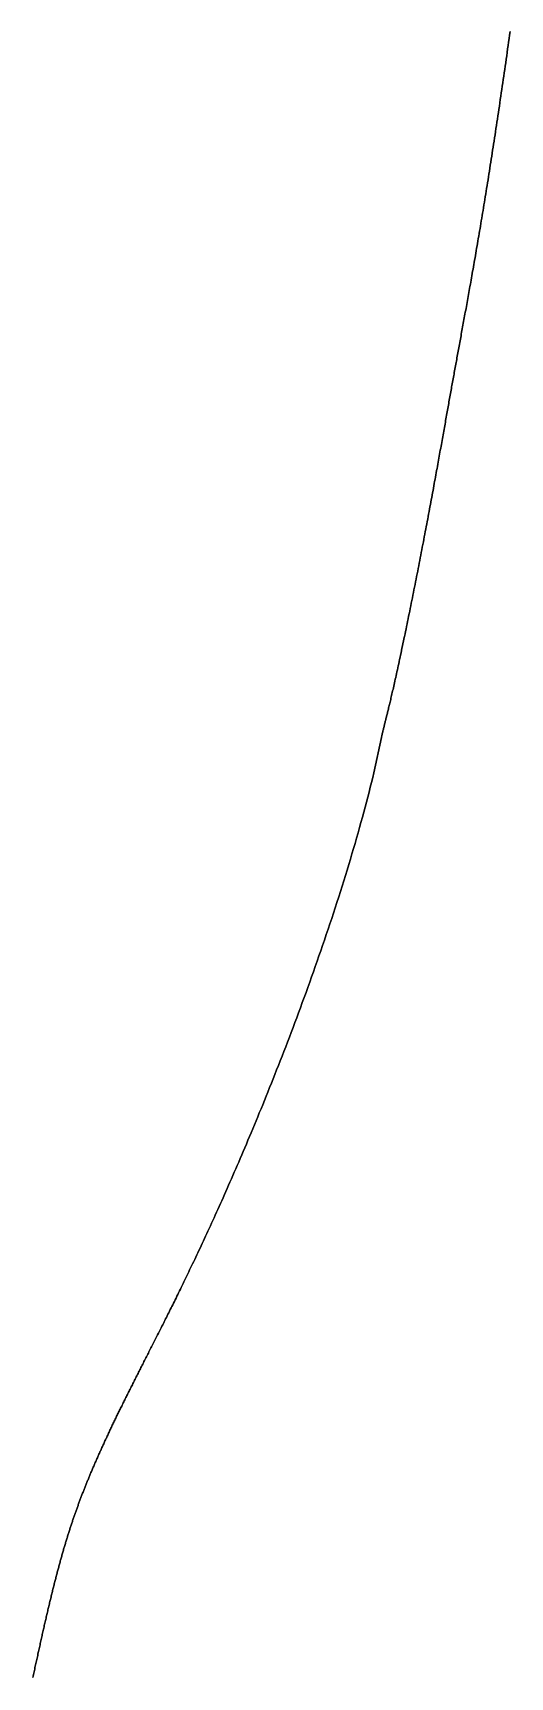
# Model space of a CAD drawing. Header units: inches. Extents: x 130170 to 284068, y 377793 to 804530.
# Drawn here: x 259789.5 to 259808.2, y 740143 to 740207.2 of the extents above; entities that cross this region are included whole.
import ezdxf

# ---------------------------------------------------------------- set-up
doc = ezdxf.new("R2010")
doc.units = ezdxf.units.IN
doc.header["$MEASUREMENT"] = 0
doc.layers.add('muni_il', color=7, linetype='Continuous')

msp = doc.modelspace()

# ---------------------------------------------------------------- linework, layer by layer
at = {"layer": 'muni_il'}
for points in [[(259789.517, 740142.944), (259789.529, 740142.999), (259789.541, 740143.054), (259789.552, 740143.109), (259789.564, 740143.164), (259789.576, 740143.219), (259789.588, 740143.273), (259789.599, 740143.328), (259789.611, 740143.382), (259789.623, 740143.436), (259789.635, 740143.489), (259789.646, 740143.543), (259789.658, 740143.597), (259789.67, 740143.65), (259789.681, 740143.703), (259789.693, 740143.756), (259789.704, 740143.809), (259789.716, 740143.861), (259789.727, 740143.914), (259789.739, 740143.966), (259789.75, 740144.018), (259789.762, 740144.07), (259789.773, 740144.122), (259789.785, 740144.173), (259789.796, 740144.225), (259789.807, 740144.276), (259789.819, 740144.327), (259789.83, 740144.378), (259789.841, 740144.428), (259789.853, 740144.479), (259789.864, 740144.529), (259789.875, 740144.579), (259789.886, 740144.629), (259789.897, 740144.679), (259789.909, 740144.729), (259789.92, 740144.778), (259789.931, 740144.827), (259789.942, 740144.876), (259789.953, 740144.925), (259789.964, 740144.974), (259789.975, 740145.022), (259789.987, 740145.07), (259789.998, 740145.119), (259790.009, 740145.167), (259790.02, 740145.214), (259790.031, 740145.262), (259790.042, 740145.309), (259790.053, 740145.356), (259790.063, 740145.404), (259790.074, 740145.45), (259790.085, 740145.497), (259790.096, 740145.544), (259790.107, 740145.59), (259790.118, 740145.636), (259790.129, 740145.682), (259790.14, 740145.728), (259790.151, 740145.773), (259790.161, 740145.819), (259790.172, 740145.864), (259790.183, 740145.909), (259790.194, 740145.954), (259790.204, 740145.998), (259790.215, 740146.043), (259790.226, 740146.087), (259790.237, 740146.131), (259790.247, 740146.175), (259790.258, 740146.219), (259790.269, 740146.263), (259790.28, 740146.306), (259790.29, 740146.35), (259790.301, 740146.393), (259790.312, 740146.436), (259790.322, 740146.479), (259790.333, 740146.521), (259790.344, 740146.564), (259790.354, 740146.606), (259790.365, 740146.648), (259790.376, 740146.69), (259790.386, 740146.732), (259790.397, 740146.774), (259790.408, 740146.815), (259790.418, 740146.856), (259790.429, 740146.898), (259790.44, 740146.939), (259790.45, 740146.979), (259790.461, 740147.02), (259790.472, 740147.061), (259790.482, 740147.101), (259790.493, 740147.141), (259790.504, 740147.182), (259790.515, 740147.222), (259790.525, 740147.261), (259790.536, 740147.301), (259790.547, 740147.341), (259790.557, 740147.38), (259790.568, 740147.419), (259790.579, 740147.458), (259790.59, 740147.498), (259790.6, 740147.536), (259790.611, 740147.575), (259790.622, 740147.614), (259790.633, 740147.652), (259790.644, 740147.691), (259790.654, 740147.729), (259790.665, 740147.767), (259790.676, 740147.805), (259790.687, 740147.843), (259790.698, 740147.881), (259790.709, 740147.918), (259790.72, 740147.956), (259790.731, 740147.993), (259790.741, 740148.031), (259790.753, 740148.068), (259790.764, 740148.105), (259790.775, 740148.142), (259790.786, 740148.179), (259790.797, 740148.216), (259790.808, 740148.253), (259790.819, 740148.289), (259790.83, 740148.326), (259790.841, 740148.362), (259790.853, 740148.399), (259790.864, 740148.435), (259790.875, 740148.471), (259790.886, 740148.507), (259790.898, 740148.544), (259790.909, 740148.579), (259790.92, 740148.615), (259790.932, 740148.651), (259790.943, 740148.687), (259790.955, 740148.723), (259790.966, 740148.758), (259790.978, 740148.794), (259790.99, 740148.829), (259791.001, 740148.865), (259791.013, 740148.9), (259791.025, 740148.936), (259791.036, 740148.971), (259791.048, 740149.006), (259791.06, 740149.041), (259791.072, 740149.077), (259791.084, 740149.112), (259791.096, 740149.147), (259791.108, 740149.182), (259791.12, 740149.217), (259791.132, 740149.252), (259791.144, 740149.287), (259791.156, 740149.321), (259791.168, 740149.356), (259791.181, 740149.391), (259791.193, 740149.426), (259791.205, 740149.461), (259791.218, 740149.496), (259791.23, 740149.53), (259791.243, 740149.565), (259791.255, 740149.6), (259791.268, 740149.634), (259791.281, 740149.669), (259791.293, 740149.704), (259791.306, 740149.738), (259791.319, 740149.773), (259791.332, 740149.808), (259791.345, 740149.842), (259791.358, 740149.877), (259791.371, 740149.912), (259791.384, 740149.946), (259791.397, 740149.981), (259791.41, 740150.015), (259791.423, 740150.05), (259791.437, 740150.085), (259791.45, 740150.12), (259791.463, 740150.154), (259791.477, 740150.189), (259791.49, 740150.224), (259791.504, 740150.258), (259791.518, 740150.293), (259791.531, 740150.328), (259791.545, 740150.363), (259791.559, 740150.398), (259791.573, 740150.432), (259791.587, 740150.467), (259791.601, 740150.502), (259791.615, 740150.537), (259791.629, 740150.572), (259791.644, 740150.607), (259791.658, 740150.642), (259791.672, 740150.677), (259791.687, 740150.712), (259791.701, 740150.747), (259791.716, 740150.782), (259791.73, 740150.818), (259791.745, 740150.853), (259791.76, 740150.888), (259791.775, 740150.923), (259791.789, 740150.959), (259791.804, 740150.994), (259791.819, 740151.029), (259791.834, 740151.065), (259791.849, 740151.101), (259791.865, 740151.136), (259791.88, 740151.172), (259791.895, 740151.207), (259791.911, 740151.243), (259791.926, 740151.279), (259791.942, 740151.315), (259791.958, 740151.351), (259791.973, 740151.387), (259791.989, 740151.423), (259792.005, 740151.459), (259792.021, 740151.495), (259792.037, 740151.531), (259792.053, 740151.567), (259792.069, 740151.603), (259792.085, 740151.64), (259792.101, 740151.676), (259792.118, 740151.713), (259792.134, 740151.749), (259792.151, 740151.786), (259792.167, 740151.823), (259792.184, 740151.859), (259792.2, 740151.896), (259792.217, 740151.933), (259792.234, 740151.97), (259792.251, 740152.007), (259792.268, 740152.044), (259792.285, 740152.081), (259792.302, 740152.119), (259792.319, 740152.156), (259792.336, 740152.193), (259792.354, 740152.231), (259792.371, 740152.268), (259792.389, 740152.306), (259792.406, 740152.344), (259792.424, 740152.381), (259792.441, 740152.419), (259792.459, 740152.457), (259792.477, 740152.495), (259792.495, 740152.533), (259792.513, 740152.571), (259792.531, 740152.61), (259792.549, 740152.648), (259792.567, 740152.686), (259792.586, 740152.725), (259792.604, 740152.763), (259792.623, 740152.802), (259792.641, 740152.841), (259792.66, 740152.88), (259792.679, 740152.919), (259792.697, 740152.958), (259792.716, 740152.997), (259792.735, 740153.036), (259792.754, 740153.075), (259792.773, 740153.115), (259792.792, 740153.154), (259792.811, 740153.194), (259792.831, 740153.234), (259792.85, 740153.273), (259792.87, 740153.313), (259792.889, 740153.353), (259792.909, 740153.394), (259792.928, 740153.434), (259792.948, 740153.474), (259792.968, 740153.514), (259792.988, 740153.555), (259793.008, 740153.596), (259793.028, 740153.636), (259793.048, 740153.677), (259793.069, 740153.718), (259793.089, 740153.759), (259793.109, 740153.801), (259793.13, 740153.842), (259793.15, 740153.883), (259793.171, 740153.925), (259793.192, 740153.967), (259793.213, 740154.009), (259793.234, 740154.051), (259793.255, 740154.093), (259793.276, 740154.135), (259793.297, 740154.177), (259793.319, 740154.22), (259793.34, 740154.263), (259793.361, 740154.305), (259793.383, 740154.348), (259793.405, 740154.391), (259793.427, 740154.435), (259793.449, 740154.478), (259793.471, 740154.522), (259793.493, 740154.566), (259793.515, 740154.61), (259793.537, 740154.654), (259793.559, 740154.698), (259793.582, 740154.742), (259793.605, 740154.787), (259793.627, 740154.832), (259793.65, 740154.877), (259793.673, 740154.922), (259793.696, 740154.968), (259793.719, 740155.013), (259793.742, 740155.059), (259793.766, 740155.105), (259793.789, 740155.151), (259793.813, 740155.198), (259793.837, 740155.245), (259793.861, 740155.292), (259793.885, 740155.339), (259793.909, 740155.386), (259793.933, 740155.434), (259793.958, 740155.482), (259793.982, 740155.53), (259794.007, 740155.579), (259794.032, 740155.628), (259794.056, 740155.677), (259794.082, 740155.726), (259794.107, 740155.776), (259794.132, 740155.826), (259794.158, 740155.876), (259794.184, 740155.927), (259794.209, 740155.978), (259794.236, 740156.029), (259794.262, 740156.081), (259794.288, 740156.132), (259794.315, 740156.185), (259794.341, 740156.238), (259794.368, 740156.291), (259794.395, 740156.344), (259794.423, 740156.398), (259794.45, 740156.453), (259794.478, 740156.507), (259794.506, 740156.563), (259794.534, 740156.618), (259794.562, 740156.675), (259794.591, 740156.731), (259794.619, 740156.788), (259794.648, 740156.846), (259794.678, 740156.904), (259794.707, 740156.963), (259794.737, 740157.022), (259794.766, 740157.081), (259794.797, 740157.142), (259794.827, 740157.203), (259794.858, 740157.264), (259794.889, 740157.326), (259794.92, 740157.389), (259794.951, 740157.452), (259794.983, 740157.516), (259795.015, 740157.581), (259795.047, 740157.646), (259795.08, 740157.712), (259795.113, 740157.778), (259795.146, 740157.846), (259795.179, 740157.914), (259795.213, 740157.983), (259795.247, 740158.053), (259795.282, 740158.123), (259795.317, 740158.195), (259795.352, 740158.267), (259795.387, 740158.34), (259795.423, 740158.414), (259795.46, 740158.488), (259795.496, 740158.564), (259795.533, 740158.641), (259795.57, 740158.718), (259795.608, 740158.797), (259795.646, 740158.876), (259795.685, 740158.957), (259795.724, 740159.038), (259795.763, 740159.121), (259795.803, 740159.204), (259795.843, 740159.289), (259795.884, 740159.375), (259795.925, 740159.462), (259795.967, 740159.55), (259796.009, 740159.639), (259796.051, 740159.73), (259796.094, 740159.821), (259796.137, 740159.914), (259796.181, 740160.008), (259796.225, 740160.104), (259796.27, 740160.2), (259796.316, 740160.298), (259796.361, 740160.398), (259796.408, 740160.499), (259796.455, 740160.601), (259796.502, 740160.704), (259796.55, 740160.809), (259796.598, 740160.915), (259796.647, 740161.023), (259796.697, 740161.132), (259796.747, 740161.243), (259796.797, 740161.355), (259796.848, 740161.469), (259796.9, 740161.584), (259796.952, 740161.701), (259797.005, 740161.82), (259797.058, 740161.94), (259797.112, 740162.061), (259797.166, 740162.185), (259797.221, 740162.31), (259797.277, 740162.437), (259797.333, 740162.565), (259797.389, 740162.695), (259797.447, 740162.827), (259797.504, 740162.96), (259797.563, 740163.095), (259797.622, 740163.232), (259797.681, 740163.371), (259797.741, 740163.511), (259797.802, 740163.654), (259797.863, 740163.797), (259797.924, 740163.943), (259797.986, 740164.091), (259798.049, 740164.24), (259798.112, 740164.391), (259798.176, 740164.544), (259798.24, 740164.699), (259798.305, 740164.856), (259798.37, 740165.014), (259798.436, 740165.174), (259798.502, 740165.336), (259798.569, 740165.5), (259798.636, 740165.665), (259798.703, 740165.832), (259798.771, 740166.002), (259798.84, 740166.172), (259798.908, 740166.345), (259798.978, 740166.519), (259799.047, 740166.695), (259799.117, 740166.873), (259799.187, 740167.052), (259799.258, 740167.233), (259799.329, 740167.416), (259799.4, 740167.6), (259799.471, 740167.786), (259799.543, 740167.973), (259799.615, 740168.162), (259799.687, 740168.352), (259799.759, 740168.544), (259799.832, 740168.737), (259799.904, 740168.932), (259799.977, 740169.128), (259800.049, 740169.325), (259800.122, 740169.524), (259800.195, 740169.723), (259800.268, 740169.924), (259800.34, 740170.126), (259800.413, 740170.329), (259800.486, 740170.533), (259800.558, 740170.738), (259800.63, 740170.944), (259800.702, 740171.15), (259800.774, 740171.357), (259800.846, 740171.566), (259800.917, 740171.774), (259800.988, 740171.984), (259801.058, 740172.193), (259801.129, 740172.403), (259801.198, 740172.614), (259801.268, 740172.825), (259801.337, 740173.036), (259801.405, 740173.247), (259801.473, 740173.458), (259801.54, 740173.669), (259801.606, 740173.88), (259801.672, 740174.091), (259801.737, 740174.301), (259801.802, 740174.511), (259801.865, 740174.721), (259801.928, 740174.93), (259801.99, 740175.138), (259802.051, 740175.346), (259802.111, 740175.553), (259802.171, 740175.759), (259802.229, 740175.964), (259802.287, 740176.168), (259802.343, 740176.37), (259802.398, 740176.571), (259802.453, 740176.771), (259802.506, 740176.97), (259802.558, 740177.167), (259802.609, 740177.362), (259802.659, 740177.555), (259802.707, 740177.746), (259802.755, 740177.936), (259802.801, 740178.123), (259802.846, 740178.308), (259803.142, 740179.693), (259803.16, 740179.767), (259803.169, 740179.804), (259803.178, 740179.84), (259803.186, 740179.876), (259803.195, 740179.911), (259803.203, 740179.946), (259803.212, 740179.98), (259803.22, 740180.014), (259803.229, 740180.048), (259803.237, 740180.082), (259803.245, 740180.116), (259803.254, 740180.15), (259803.262, 740180.183), (259803.27, 740180.217), (259803.279, 740180.251), (259803.287, 740180.285), (259803.296, 740180.319), (259803.304, 740180.353), (259803.313, 740180.388), (259803.321, 740180.423), (259803.33, 740180.458), (259803.339, 740180.494), (259803.348, 740180.53), (259803.357, 740180.567), (259803.367, 740180.605), (259803.376, 740180.643), (259803.386, 740180.682), (259803.395, 740180.722), (259803.405, 740180.763), (259803.416, 740180.805), (259803.426, 740180.848), (259803.436, 740180.892), (259803.447, 740180.936), (259803.458, 740180.982), (259803.469, 740181.03), (259803.481, 740181.078), (259803.493, 740181.128), (259803.505, 740181.179), (259803.517, 740181.231), (259803.529, 740181.284), (259803.542, 740181.339), (259803.555, 740181.396), (259803.569, 740181.453), (259803.582, 740181.513), (259803.596, 740181.573), (259803.61, 740181.636), (259803.625, 740181.699), (259803.639, 740181.764), (259803.654, 740181.831), (259803.669, 740181.899), (259803.685, 740181.968), (259803.701, 740182.039), (259803.717, 740182.112), (259803.733, 740182.186), (259803.75, 740182.261), (259803.766, 740182.338), (259803.784, 740182.416), (259803.801, 740182.496), (259803.819, 740182.577), (259803.836, 740182.659), (259803.854, 740182.742), (259803.872, 740182.827), (259803.891, 740182.913), (259803.91, 740183.001), (259803.928, 740183.089), (259803.947, 740183.179), (259803.967, 740183.27), (259803.986, 740183.361), (259804.005, 740183.454), (259804.025, 740183.548), (259804.045, 740183.643), (259804.065, 740183.739), (259804.085, 740183.835), (259804.105, 740183.932), (259804.125, 740184.031), (259804.146, 740184.13), (259804.166, 740184.229), (259804.187, 740184.33), (259804.207, 740184.431), (259804.228, 740184.532), (259804.249, 740184.634), (259804.27, 740184.736), (259804.291, 740184.839), (259804.311, 740184.943), (259804.332, 740185.046), (259804.353, 740185.15), (259804.374, 740185.255), (259804.395, 740185.359), (259804.416, 740185.464), (259804.437, 740185.568), (259804.457, 740185.673), (259804.478, 740185.778), (259804.499, 740185.883), (259804.52, 740185.988), (259804.54, 740186.093), (259804.561, 740186.198), (259804.581, 740186.303), (259804.602, 740186.407), (259804.622, 740186.512), (259804.643, 740186.616), (259804.663, 740186.72), (259804.683, 740186.823), (259804.703, 740186.927), (259804.723, 740187.03), (259804.742, 740187.132), (259804.762, 740187.235), (259804.782, 740187.336), (259804.801, 740187.438), (259804.82, 740187.539), (259804.84, 740187.639), (259804.859, 740187.739), (259804.877, 740187.839), (259804.896, 740187.938), (259804.915, 740188.036), (259804.933, 740188.134), (259804.952, 740188.232), (259804.97, 740188.328), (259804.988, 740188.424), (259805.006, 740188.52), (259805.023, 740188.615), (259805.041, 740188.709), (259805.059, 740188.803), (259805.076, 740188.896), (259805.093, 740188.988), (259805.11, 740189.08), (259805.127, 740189.17), (259805.143, 740189.261), (259805.16, 740189.35), (259805.176, 740189.439), (259805.192, 740189.527), (259805.209, 740189.615), (259805.224, 740189.702), (259805.24, 740189.788), (259805.256, 740189.874), (259805.271, 740189.958), (259805.287, 740190.043), (259805.302, 740190.126), (259805.317, 740190.209), (259805.332, 740190.291), (259805.347, 740190.372), (259805.361, 740190.453), (259805.376, 740190.533), (259805.39, 740190.613), (259805.404, 740190.692), (259805.419, 740190.77), (259805.433, 740190.848), (259805.446, 740190.925), (259805.46, 740191.001), (259805.474, 740191.077), (259805.487, 740191.152), (259805.501, 740191.227), (259805.514, 740191.301), (259805.527, 740191.375), (259805.54, 740191.448), (259805.553, 740191.52), (259805.566, 740191.592), (259805.579, 740191.664), (259805.592, 740191.735), (259805.604, 740191.805), (259805.617, 740191.875), (259805.629, 740191.945), (259805.642, 740192.014), (259805.654, 740192.083), (259805.666, 740192.151), (259805.678, 740192.219), (259805.69, 740192.287), (259805.702, 740192.354), (259805.714, 740192.421), (259805.726, 740192.488), (259805.738, 740192.554), (259805.75, 740192.62), (259805.762, 740192.685), (259805.774, 740192.751), (259805.785, 740192.816), (259805.797, 740192.881), (259805.809, 740192.946), (259805.82, 740193.01), (259805.832, 740193.074), (259805.843, 740193.139), (259805.855, 740193.202), (259805.866, 740193.266), (259805.878, 740193.33), (259805.889, 740193.394), (259805.901, 740193.457), (259805.912, 740193.52), (259805.924, 740193.584), (259805.935, 740193.647), (259805.947, 740193.71), (259805.958, 740193.774), (259805.969, 740193.837), (259805.981, 740193.9), (259805.992, 740193.963), (259806.004, 740194.027), (259806.015, 740194.09), (259806.027, 740194.154), (259806.039, 740194.217), (259806.05, 740194.281), (259806.062, 740194.345), (259806.074, 740194.409), (259806.085, 740194.473), (259806.097, 740194.537), (259806.109, 740194.602), (259806.121, 740194.667), (259806.133, 740194.732), (259806.145, 740194.797), (259806.157, 740194.862), (259806.169, 740194.928), (259806.181, 740194.994), (259806.193, 740195.06), (259806.205, 740195.127), (259806.217, 740195.194), (259806.23, 740195.261), (259806.242, 740195.329), (259806.255, 740195.396), (259806.267, 740195.465), (259806.28, 740195.533), (259806.292, 740195.602), (259806.305, 740195.672), (259806.318, 740195.742), (259806.331, 740195.812), (259806.344, 740195.883), (259806.357, 740195.954), (259806.37, 740196.026), (259806.383, 740196.098), (259806.396, 740196.171), (259806.41, 740196.244), (259806.423, 740196.318), (259806.437, 740196.392), (259806.45, 740196.467), (259806.464, 740196.543), (259806.478, 740196.618), (259806.491, 740196.695), (259806.506, 740196.772), (259806.52, 740196.85), (259806.534, 740196.928), (259806.548, 740197.007), (259806.562, 740197.086), (259806.577, 740197.166), (259806.591, 740197.247), (259806.605, 740197.328), (259806.62, 740197.41), (259806.635, 740197.493), (259806.65, 740197.576), (259806.665, 740197.66), (259806.68, 740197.745), (259806.695, 740197.83), (259806.71, 740197.916), (259806.725, 740198.003), (259806.74, 740198.09), (259806.756, 740198.179), (259806.771, 740198.267), (259806.787, 740198.357), (259806.803, 740198.447), (259806.819, 740198.538), (259806.834, 740198.629), (259806.85, 740198.722), (259806.866, 740198.815), (259806.882, 740198.909), (259806.899, 740199.003), (259806.915, 740199.099), (259806.931, 740199.195), (259806.948, 740199.291), (259806.964, 740199.389), (259806.981, 740199.487), (259806.998, 740199.586), (259807.015, 740199.686), (259807.031, 740199.786), (259807.048, 740199.887), (259807.065, 740199.989), (259807.082, 740200.092), (259807.099, 740200.195), (259807.117, 740200.299), (259807.134, 740200.404), (259807.151, 740200.51), (259807.169, 740200.616), (259807.186, 740200.723), (259807.204, 740200.831), (259807.221, 740200.939), (259807.239, 740201.048), (259807.257, 740201.158), (259807.275, 740201.269), (259807.292, 740201.38), (259807.31, 740201.492), (259807.328, 740201.605), (259807.346, 740201.718), (259807.364, 740201.832), (259807.382, 740201.947), (259807.401, 740202.062), (259807.419, 740202.178), (259807.437, 740202.295), (259807.455, 740202.413), (259807.474, 740202.531), (259807.492, 740202.649), (259807.511, 740202.769), (259807.529, 740202.889), (259807.548, 740203.009), (259807.566, 740203.13), (259807.585, 740203.252), (259807.603, 740203.375), (259807.622, 740203.498), (259807.641, 740203.621), (259807.66, 740203.746), (259807.678, 740203.87), (259807.697, 740203.996), (259807.716, 740204.122), (259807.735, 740204.248), (259807.754, 740204.375), (259807.773, 740204.503), (259807.792, 740204.631), (259807.81, 740204.759), (259807.83, 740204.888), (259807.849, 740205.018), (259807.868, 740205.148), (259807.887, 740205.278), (259807.906, 740205.409), (259807.925, 740205.541), (259807.944, 740205.673), (259807.963, 740205.805), (259807.982, 740205.938), (259808.001, 740206.071), (259808.02, 740206.205), (259808.04, 740206.339), (259808.059, 740206.473), (259808.078, 740206.608), (259808.097, 740206.743), (259808.117, 740206.878), (259808.136, 740207.014), (259808.155, 740207.15), (259808.175, 740207.287)], [(259808.175, 740207.287), (259808.155, 740207.15), (259808.136, 740207.014), (259808.117, 740206.878), (259808.097, 740206.743), (259808.078, 740206.608), (259808.059, 740206.473), (259808.04, 740206.339), (259808.02, 740206.205), (259808.001, 740206.071), (259807.982, 740205.938), (259807.963, 740205.805), (259807.944, 740205.673), (259807.925, 740205.541), (259807.906, 740205.409), (259807.887, 740205.278), (259807.868, 740205.148), (259807.849, 740205.018), (259807.83, 740204.888), (259807.81, 740204.759), (259807.792, 740204.631), (259807.773, 740204.503), (259807.754, 740204.375), (259807.735, 740204.248), (259807.716, 740204.122), (259807.697, 740203.996), (259807.678, 740203.87), (259807.66, 740203.746), (259807.641, 740203.621), (259807.622, 740203.498), (259807.603, 740203.375), (259807.585, 740203.252), (259807.566, 740203.13), (259807.548, 740203.009), (259807.529, 740202.889), (259807.511, 740202.769), (259807.492, 740202.649), (259807.474, 740202.531), (259807.455, 740202.413), (259807.437, 740202.295), (259807.419, 740202.178), (259807.401, 740202.062), (259807.382, 740201.947), (259807.364, 740201.832), (259807.346, 740201.718), (259807.328, 740201.605), (259807.31, 740201.492), (259807.292, 740201.38), (259807.275, 740201.269), (259807.257, 740201.158), (259807.239, 740201.048), (259807.221, 740200.939), (259807.204, 740200.831), (259807.186, 740200.723), (259807.169, 740200.616), (259807.151, 740200.51), (259807.134, 740200.404), (259807.117, 740200.299), (259807.099, 740200.195), (259807.082, 740200.092), (259807.065, 740199.989), (259807.048, 740199.887), (259807.031, 740199.786), (259807.015, 740199.686), (259806.998, 740199.586), (259806.981, 740199.487), (259806.964, 740199.389), (259806.948, 740199.291), (259806.931, 740199.195), (259806.915, 740199.099), (259806.899, 740199.003), (259806.882, 740198.909), (259806.866, 740198.815), (259806.85, 740198.722), (259806.834, 740198.629), (259806.819, 740198.538), (259806.803, 740198.447), (259806.787, 740198.357), (259806.771, 740198.267), (259806.756, 740198.179), (259806.74, 740198.09), (259806.725, 740198.003), (259806.71, 740197.916), (259806.695, 740197.83), (259806.68, 740197.745), (259806.665, 740197.66), (259806.65, 740197.576), (259806.635, 740197.493), (259806.62, 740197.41), (259806.605, 740197.328), (259806.591, 740197.247), (259806.577, 740197.166), (259806.562, 740197.086), (259806.548, 740197.007), (259806.534, 740196.928), (259806.52, 740196.85), (259806.506, 740196.772), (259806.491, 740196.695), (259806.478, 740196.618), (259806.464, 740196.543), (259806.45, 740196.467), (259806.437, 740196.392), (259806.423, 740196.318), (259806.41, 740196.244), (259806.396, 740196.171), (259806.383, 740196.098), (259806.37, 740196.026), (259806.357, 740195.954), (259806.344, 740195.883), (259806.331, 740195.812), (259806.318, 740195.742), (259806.305, 740195.672), (259806.292, 740195.602), (259806.28, 740195.533), (259806.267, 740195.465), (259806.255, 740195.396), (259806.242, 740195.329), (259806.23, 740195.261), (259806.217, 740195.194), (259806.205, 740195.127), (259806.193, 740195.06), (259806.181, 740194.994), (259806.169, 740194.928), (259806.157, 740194.862), (259806.145, 740194.797), (259806.133, 740194.732), (259806.121, 740194.667), (259806.109, 740194.602), (259806.097, 740194.537), (259806.085, 740194.473), (259806.074, 740194.409), (259806.062, 740194.345), (259806.05, 740194.281), (259806.039, 740194.217), (259806.027, 740194.154), (259806.015, 740194.09), (259806.004, 740194.027), (259805.992, 740193.963), (259805.981, 740193.9), (259805.969, 740193.837), (259805.958, 740193.774), (259805.947, 740193.71), (259805.935, 740193.647), (259805.924, 740193.584), (259805.912, 740193.52), (259805.901, 740193.457), (259805.889, 740193.394), (259805.878, 740193.33), (259805.866, 740193.266), (259805.855, 740193.202), (259805.843, 740193.139), (259805.832, 740193.074), (259805.82, 740193.01), (259805.809, 740192.946), (259805.797, 740192.881), (259805.785, 740192.816), (259805.774, 740192.751), (259805.762, 740192.685), (259805.75, 740192.62), (259805.738, 740192.554), (259805.726, 740192.488), (259805.714, 740192.421), (259805.702, 740192.354), (259805.69, 740192.287), (259805.678, 740192.219), (259805.666, 740192.151), (259805.654, 740192.083), (259805.642, 740192.014), (259805.629, 740191.945), (259805.617, 740191.875), (259805.604, 740191.805), (259805.592, 740191.735), (259805.579, 740191.664), (259805.566, 740191.592), (259805.553, 740191.52), (259805.54, 740191.448), (259805.527, 740191.375), (259805.514, 740191.301), (259805.501, 740191.227), (259805.487, 740191.152), (259805.474, 740191.077), (259805.46, 740191.001), (259805.446, 740190.925), (259805.433, 740190.848), (259805.419, 740190.77), (259805.404, 740190.692), (259805.39, 740190.613), (259805.376, 740190.533), (259805.361, 740190.453), (259805.347, 740190.372), (259805.332, 740190.291), (259805.317, 740190.209), (259805.302, 740190.126), (259805.287, 740190.043), (259805.271, 740189.958), (259805.256, 740189.874), (259805.24, 740189.788), (259805.224, 740189.702), (259805.209, 740189.615), (259805.192, 740189.527), (259805.176, 740189.439), (259805.16, 740189.35), (259805.143, 740189.261), (259805.127, 740189.17), (259805.11, 740189.08), (259805.093, 740188.988), (259805.076, 740188.896), (259805.059, 740188.803), (259805.041, 740188.709), (259805.023, 740188.615), (259805.006, 740188.52), (259804.988, 740188.424), (259804.97, 740188.328), (259804.952, 740188.232), (259804.933, 740188.134), (259804.915, 740188.036), (259804.896, 740187.938), (259804.877, 740187.839), (259804.859, 740187.739), (259804.84, 740187.639), (259804.82, 740187.539), (259804.801, 740187.438), (259804.782, 740187.336), (259804.762, 740187.235), (259804.742, 740187.132), (259804.723, 740187.03), (259804.703, 740186.927), (259804.683, 740186.823), (259804.663, 740186.72), (259804.643, 740186.616), (259804.622, 740186.512), (259804.602, 740186.407), (259804.581, 740186.303), (259804.561, 740186.198), (259804.54, 740186.093), (259804.52, 740185.988), (259804.499, 740185.883), (259804.478, 740185.778), (259804.457, 740185.673), (259804.437, 740185.568), (259804.416, 740185.464), (259804.395, 740185.359), (259804.374, 740185.255), (259804.353, 740185.15), (259804.332, 740185.046), (259804.311, 740184.943), (259804.291, 740184.839), (259804.27, 740184.736), (259804.249, 740184.634), (259804.228, 740184.532), (259804.207, 740184.431), (259804.187, 740184.33), (259804.166, 740184.229), (259804.146, 740184.13), (259804.125, 740184.031), (259804.105, 740183.932), (259804.085, 740183.835), (259804.065, 740183.739), (259804.045, 740183.643), (259804.025, 740183.548), (259804.005, 740183.454), (259803.986, 740183.361), (259803.967, 740183.27), (259803.947, 740183.179), (259803.928, 740183.089), (259803.91, 740183.001), (259803.891, 740182.913), (259803.872, 740182.827), (259803.854, 740182.742), (259803.836, 740182.659), (259803.819, 740182.577), (259803.801, 740182.496), (259803.784, 740182.416), (259803.766, 740182.338), (259803.75, 740182.261), (259803.733, 740182.186), (259803.717, 740182.112), (259803.701, 740182.039), (259803.685, 740181.968), (259803.669, 740181.899), (259803.654, 740181.831), (259803.639, 740181.764), (259803.625, 740181.699), (259803.61, 740181.636), (259803.596, 740181.573), (259803.582, 740181.513), (259803.569, 740181.453), (259803.555, 740181.396), (259803.542, 740181.339), (259803.529, 740181.284), (259803.517, 740181.231), (259803.505, 740181.179), (259803.493, 740181.128), (259803.481, 740181.078), (259803.469, 740181.03), (259803.458, 740180.982), (259803.447, 740180.936), (259803.436, 740180.892), (259803.426, 740180.848), (259803.416, 740180.805), (259803.405, 740180.763), (259803.395, 740180.722), (259803.386, 740180.682), (259803.376, 740180.643), (259803.367, 740180.605), (259803.357, 740180.567), (259803.348, 740180.53), (259803.339, 740180.494), (259803.33, 740180.458), (259803.321, 740180.423), (259803.313, 740180.388), (259803.304, 740180.353), (259803.296, 740180.319), (259803.287, 740180.285), (259803.279, 740180.251), (259803.27, 740180.217), (259803.262, 740180.183), (259803.254, 740180.15), (259803.245, 740180.116), (259803.237, 740180.082), (259803.229, 740180.048), (259803.22, 740180.014), (259803.212, 740179.98), (259803.203, 740179.946), (259803.195, 740179.911), (259803.186, 740179.876), (259803.178, 740179.84), (259803.169, 740179.804), (259803.16, 740179.767), (259803.142, 740179.693), (259802.846, 740178.308), (259802.801, 740178.123), (259802.755, 740177.936), (259802.707, 740177.746), (259802.659, 740177.555), (259802.609, 740177.362), (259802.558, 740177.167), (259802.506, 740176.97), (259802.453, 740176.771), (259802.398, 740176.571), (259802.343, 740176.37), (259802.287, 740176.168), (259802.229, 740175.964), (259802.171, 740175.759), (259802.111, 740175.553), (259802.051, 740175.346), (259801.99, 740175.138), (259801.928, 740174.93), (259801.865, 740174.721), (259801.802, 740174.511), (259801.737, 740174.301), (259801.672, 740174.091), (259801.606, 740173.88), (259801.54, 740173.669), (259801.473, 740173.458), (259801.405, 740173.247), (259801.337, 740173.036), (259801.268, 740172.825), (259801.198, 740172.614), (259801.129, 740172.403), (259801.058, 740172.193), (259800.988, 740171.984), (259800.917, 740171.774), (259800.846, 740171.566), (259800.774, 740171.357), (259800.702, 740171.15), (259800.63, 740170.944), (259800.558, 740170.738), (259800.486, 740170.533), (259800.413, 740170.329), (259800.34, 740170.126), (259800.268, 740169.924), (259800.195, 740169.723), (259800.122, 740169.524), (259800.049, 740169.325), (259799.977, 740169.128), (259799.904, 740168.932), (259799.832, 740168.737), (259799.759, 740168.544), (259799.687, 740168.352), (259799.615, 740168.162), (259799.543, 740167.973), (259799.471, 740167.786), (259799.4, 740167.6), (259799.329, 740167.416), (259799.258, 740167.233), (259799.187, 740167.052), (259799.117, 740166.873), (259799.047, 740166.695), (259798.978, 740166.519), (259798.908, 740166.345), (259798.84, 740166.172), (259798.771, 740166.002), (259798.703, 740165.832), (259798.636, 740165.665), (259798.569, 740165.5), (259798.502, 740165.336), (259798.436, 740165.174), (259798.37, 740165.014), (259798.305, 740164.856), (259798.24, 740164.699), (259798.176, 740164.544), (259798.112, 740164.391), (259798.049, 740164.24), (259797.986, 740164.091), (259797.924, 740163.943), (259797.863, 740163.797), (259797.802, 740163.654), (259797.741, 740163.511), (259797.681, 740163.371), (259797.622, 740163.232), (259797.563, 740163.095), (259797.504, 740162.96), (259797.447, 740162.827), (259797.389, 740162.695), (259797.333, 740162.565), (259797.277, 740162.437), (259797.221, 740162.31), (259797.166, 740162.185), (259797.112, 740162.061), (259797.058, 740161.94), (259797.005, 740161.82), (259796.952, 740161.701), (259796.9, 740161.584), (259796.848, 740161.469), (259796.797, 740161.355), (259796.747, 740161.243), (259796.697, 740161.132), (259796.647, 740161.023), (259796.598, 740160.915), (259796.55, 740160.809), (259796.502, 740160.704), (259796.455, 740160.601), (259796.408, 740160.499), (259796.361, 740160.398), (259796.316, 740160.298), (259796.27, 740160.2), (259796.225, 740160.104), (259796.181, 740160.008), (259796.137, 740159.914), (259796.094, 740159.821), (259796.051, 740159.73), (259796.009, 740159.639), (259795.967, 740159.55), (259795.925, 740159.462), (259795.884, 740159.375), (259795.843, 740159.289), (259795.803, 740159.204), (259795.763, 740159.121), (259795.724, 740159.038), (259795.685, 740158.957), (259795.646, 740158.876), (259795.608, 740158.797), (259795.57, 740158.718), (259795.533, 740158.641), (259795.496, 740158.564), (259795.46, 740158.488), (259795.423, 740158.414), (259795.387, 740158.34), (259795.352, 740158.267), (259795.317, 740158.195), (259795.282, 740158.123), (259795.247, 740158.053), (259795.213, 740157.983), (259795.179, 740157.914), (259795.146, 740157.846), (259795.113, 740157.778), (259795.08, 740157.712), (259795.047, 740157.646), (259795.015, 740157.581), (259794.983, 740157.516), (259794.951, 740157.452), (259794.92, 740157.389), (259794.889, 740157.326), (259794.858, 740157.264), (259794.827, 740157.203), (259794.797, 740157.142), (259794.766, 740157.081), (259794.737, 740157.022), (259794.707, 740156.963), (259794.678, 740156.904), (259794.648, 740156.846), (259794.619, 740156.788), (259794.591, 740156.731), (259794.562, 740156.675), (259794.534, 740156.618), (259794.506, 740156.563), (259794.478, 740156.507), (259794.45, 740156.453), (259794.423, 740156.398), (259794.395, 740156.344), (259794.368, 740156.291), (259794.341, 740156.238), (259794.315, 740156.185), (259794.288, 740156.132), (259794.262, 740156.081), (259794.236, 740156.029), (259794.209, 740155.978), (259794.184, 740155.927), (259794.158, 740155.876), (259794.132, 740155.826), (259794.107, 740155.776), (259794.082, 740155.726), (259794.056, 740155.677), (259794.032, 740155.628), (259794.007, 740155.579), (259793.982, 740155.53), (259793.958, 740155.482), (259793.933, 740155.434), (259793.909, 740155.386), (259793.885, 740155.339), (259793.861, 740155.292), (259793.837, 740155.245), (259793.813, 740155.198), (259793.789, 740155.151), (259793.766, 740155.105), (259793.742, 740155.059), (259793.719, 740155.013), (259793.696, 740154.968), (259793.673, 740154.922), (259793.65, 740154.877), (259793.627, 740154.832), (259793.605, 740154.787), (259793.582, 740154.742), (259793.559, 740154.698), (259793.537, 740154.654), (259793.515, 740154.61), (259793.493, 740154.566), (259793.471, 740154.522), (259793.449, 740154.478), (259793.427, 740154.435), (259793.405, 740154.391), (259793.383, 740154.348), (259793.361, 740154.305), (259793.34, 740154.263), (259793.319, 740154.22), (259793.297, 740154.177), (259793.276, 740154.135), (259793.255, 740154.093), (259793.234, 740154.051), (259793.213, 740154.009), (259793.192, 740153.967), (259793.171, 740153.925), (259793.15, 740153.883), (259793.13, 740153.842), (259793.109, 740153.801), (259793.089, 740153.759), (259793.069, 740153.718), (259793.048, 740153.677), (259793.028, 740153.636), (259793.008, 740153.596), (259792.988, 740153.555), (259792.968, 740153.514), (259792.948, 740153.474), (259792.928, 740153.434), (259792.909, 740153.394), (259792.889, 740153.353), (259792.87, 740153.313), (259792.85, 740153.273), (259792.831, 740153.234), (259792.811, 740153.194), (259792.792, 740153.154), (259792.773, 740153.115), (259792.754, 740153.075), (259792.735, 740153.036), (259792.716, 740152.997), (259792.697, 740152.958), (259792.679, 740152.919), (259792.66, 740152.88), (259792.641, 740152.841), (259792.623, 740152.802), (259792.604, 740152.763), (259792.586, 740152.725), (259792.567, 740152.686), (259792.549, 740152.648), (259792.531, 740152.61), (259792.513, 740152.571), (259792.495, 740152.533), (259792.477, 740152.495), (259792.459, 740152.457), (259792.441, 740152.419), (259792.424, 740152.381), (259792.406, 740152.344), (259792.389, 740152.306), (259792.371, 740152.268), (259792.354, 740152.231), (259792.336, 740152.193), (259792.319, 740152.156), (259792.302, 740152.119), (259792.285, 740152.081), (259792.268, 740152.044), (259792.251, 740152.007), (259792.234, 740151.97), (259792.217, 740151.933), (259792.2, 740151.896), (259792.184, 740151.859), (259792.167, 740151.823), (259792.151, 740151.786), (259792.134, 740151.749), (259792.118, 740151.713), (259792.101, 740151.676), (259792.085, 740151.64), (259792.069, 740151.603), (259792.053, 740151.567), (259792.037, 740151.531), (259792.021, 740151.495), (259792.005, 740151.459), (259791.989, 740151.423), (259791.973, 740151.387), (259791.958, 740151.351), (259791.942, 740151.315), (259791.926, 740151.279), (259791.911, 740151.243), (259791.895, 740151.207), (259791.88, 740151.172), (259791.865, 740151.136), (259791.849, 740151.101), (259791.834, 740151.065), (259791.819, 740151.029), (259791.804, 740150.994), (259791.789, 740150.959), (259791.775, 740150.923), (259791.76, 740150.888), (259791.745, 740150.853), (259791.73, 740150.818), (259791.716, 740150.782), (259791.701, 740150.747), (259791.687, 740150.712), (259791.672, 740150.677), (259791.658, 740150.642), (259791.644, 740150.607), (259791.629, 740150.572), (259791.615, 740150.537), (259791.601, 740150.502), (259791.587, 740150.467), (259791.573, 740150.432), (259791.559, 740150.398), (259791.545, 740150.363), (259791.531, 740150.328), (259791.518, 740150.293), (259791.504, 740150.258), (259791.49, 740150.224), (259791.477, 740150.189), (259791.463, 740150.154), (259791.45, 740150.12), (259791.437, 740150.085), (259791.423, 740150.05), (259791.41, 740150.015), (259791.397, 740149.981), (259791.384, 740149.946), (259791.371, 740149.912), (259791.358, 740149.877), (259791.345, 740149.842), (259791.332, 740149.808), (259791.319, 740149.773), (259791.306, 740149.738), (259791.293, 740149.704), (259791.281, 740149.669), (259791.268, 740149.634), (259791.255, 740149.6), (259791.243, 740149.565), (259791.23, 740149.53), (259791.218, 740149.496), (259791.205, 740149.461), (259791.193, 740149.426), (259791.181, 740149.391), (259791.168, 740149.356), (259791.156, 740149.321), (259791.144, 740149.287), (259791.132, 740149.252), (259791.12, 740149.217), (259791.108, 740149.182), (259791.096, 740149.147), (259791.084, 740149.112), (259791.072, 740149.077), (259791.06, 740149.041), (259791.048, 740149.006), (259791.036, 740148.971), (259791.025, 740148.936), (259791.013, 740148.9), (259791.001, 740148.865), (259790.99, 740148.829), (259790.978, 740148.794), (259790.966, 740148.758), (259790.955, 740148.723), (259790.943, 740148.687), (259790.932, 740148.651), (259790.92, 740148.615), (259790.909, 740148.579), (259790.898, 740148.544), (259790.886, 740148.507), (259790.875, 740148.471), (259790.864, 740148.435), (259790.853, 740148.399), (259790.841, 740148.362), (259790.83, 740148.326), (259790.819, 740148.289), (259790.808, 740148.253), (259790.797, 740148.216), (259790.786, 740148.179), (259790.775, 740148.142), (259790.764, 740148.105), (259790.753, 740148.068), (259790.741, 740148.031), (259790.731, 740147.993), (259790.72, 740147.956), (259790.709, 740147.918), (259790.698, 740147.881), (259790.687, 740147.843), (259790.676, 740147.805), (259790.665, 740147.767), (259790.654, 740147.729), (259790.644, 740147.691), (259790.633, 740147.652), (259790.622, 740147.614), (259790.611, 740147.575), (259790.6, 740147.536), (259790.59, 740147.498), (259790.579, 740147.458), (259790.568, 740147.419), (259790.557, 740147.38), (259790.547, 740147.341), (259790.536, 740147.301), (259790.525, 740147.261), (259790.515, 740147.222), (259790.504, 740147.182), (259790.493, 740147.141), (259790.482, 740147.101), (259790.472, 740147.061), (259790.461, 740147.02), (259790.45, 740146.979), (259790.44, 740146.939), (259790.429, 740146.898), (259790.418, 740146.856), (259790.408, 740146.815), (259790.397, 740146.774), (259790.386, 740146.732), (259790.376, 740146.69), (259790.365, 740146.648), (259790.354, 740146.606), (259790.344, 740146.564), (259790.333, 740146.521), (259790.322, 740146.479), (259790.312, 740146.436), (259790.301, 740146.393), (259790.29, 740146.35), (259790.28, 740146.306), (259790.269, 740146.263), (259790.258, 740146.219), (259790.247, 740146.175), (259790.237, 740146.131), (259790.226, 740146.087), (259790.215, 740146.043), (259790.204, 740145.998), (259790.194, 740145.954), (259790.183, 740145.909), (259790.172, 740145.864), (259790.161, 740145.819), (259790.151, 740145.773), (259790.14, 740145.728), (259790.129, 740145.682), (259790.118, 740145.636), (259790.107, 740145.59), (259790.096, 740145.544), (259790.085, 740145.497), (259790.074, 740145.45), (259790.063, 740145.404), (259790.053, 740145.356), (259790.042, 740145.309), (259790.031, 740145.262), (259790.02, 740145.214), (259790.009, 740145.167), (259789.998, 740145.119), (259789.987, 740145.07), (259789.975, 740145.022), (259789.964, 740144.974), (259789.953, 740144.925), (259789.942, 740144.876), (259789.931, 740144.827), (259789.92, 740144.778), (259789.909, 740144.729), (259789.897, 740144.679), (259789.886, 740144.629), (259789.875, 740144.579), (259789.864, 740144.529), (259789.853, 740144.479), (259789.841, 740144.428), (259789.83, 740144.378), (259789.819, 740144.327), (259789.807, 740144.276), (259789.796, 740144.225), (259789.785, 740144.173), (259789.773, 740144.122), (259789.762, 740144.07), (259789.75, 740144.018), (259789.739, 740143.966), (259789.727, 740143.914), (259789.716, 740143.861), (259789.704, 740143.809), (259789.693, 740143.756), (259789.681, 740143.703), (259789.67, 740143.65), (259789.658, 740143.597), (259789.646, 740143.543), (259789.635, 740143.489), (259789.623, 740143.436), (259789.611, 740143.382), (259789.599, 740143.328), (259789.588, 740143.273), (259789.576, 740143.219), (259789.564, 740143.164), (259789.552, 740143.109), (259789.541, 740143.054), (259789.529, 740142.999), (259789.517, 740142.944)]]:
    msp.add_lwpolyline(points, dxfattribs=at)

doc.saveas('drawing.dxf')
